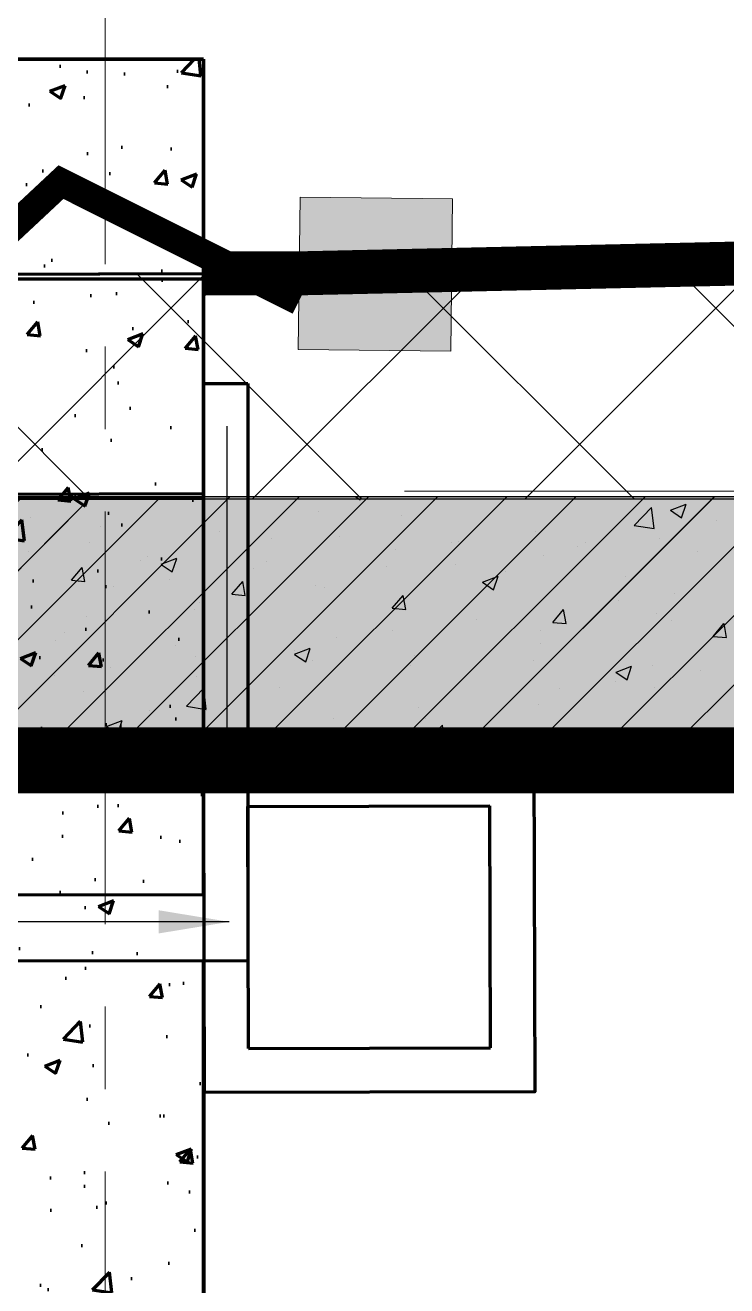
# Model space of a CAD drawing. Header units: millimetres. Extents: x -346728 to 1320345, y -537202 to -385966.
# Drawn here: x 381209 to 384395, y -413728 to -407998 of the extents above; entities that cross this region are included whole.
import ezdxf
from ezdxf.xclip import XClip

# ---------------------------------------------------------------- set-up
doc = ezdxf.new("R2010")
doc.units = ezdxf.units.MM
doc.header["$LTSCALE"] = 100
doc.header["$XCLIPFRAME"] = 2
for name, pattern in [('DASHED2', [0.375, 0.25, -0.125]), ('HIDDEN', [9.525, 6.35, -3.175]), ('X1326_GLB$0$CENTER', [2, 1.25, -0.25, 0.25, -0.25])]:
    doc.linetypes.add(name, pattern=pattern)
for name, color, linetype, lineweight in [('0 T KY HIEU', 7, 'Continuous', 9), ('0 T TEXT', 7, 'Continuous', 13), ('L.DUONG', 234, 'Continuous', 15), ('X1326_GLB$0$A-tim', 8, 'X1326_GLB$0$CENTER', 9)]:
    doc.layers.add(name, color=color, linetype=linetype, lineweight=lineweight)
for name, color, linetype in [('DM', 8, 'Continuous'), ('hach', 253, 'Continuous'), ('W2', 4, 'Continuous'), ('XR_1326_csPL$0$hach', 253, 'Continuous'), ('XR_1326_csPL$0$SY', 1, 'Continuous'), ('XR_1326_csPL$0$W2', 4, 'Continuous')]:
    doc.layers.add(name, color=color, linetype=linetype)
doc.styles.add('TOAN - FONT ARIAL', font='Arial_1.ttf', dxfattribs={"width": 0.8})
doc.linetypes.add('FENCELINE2', pattern='A,0.25,-0.1,[132,ltypeshp.shx,S=0.1,R=0,X=-0.1,Y=0],-0.1,1', length=1.45)
doc.dimstyles.new('X1326_GLB$0$200', dxfattribs={"dimscale": 400, "dimtxt": 2, "dimasz": 0.8, "dimexe": 1, "dimexo": 1, "dimgap": 0.5, "dimtad": 1, "dimdec": 0, "dimzin": 0, "dimdsep": 46, "dimtxsty": 'TOAN - FONT ARIAL', "dimblk": 'ARCHTICK', "dimcen": 0.8, "dimdle": 1, "dimclrd": 7, "dimclre": 7, "dimclrt": 7, "dimadec": 0, "dimazin": 0, "dimtfac": 1, "dimtdec": 0, "dimtix": 1, "dimtmove": 2, "dimatfit": 3, "dimfxl": 1, "dimtolj": 1, "dimtzin": 0, "dimarcsym": 0})

# ---------------------------------------------------------------- blocks, each defined once
blk = doc.blocks.new('LVL-KHUNGTEN')
blk.add_lwpolyline([(61072.9, 41092.8), (119123.5, 41092.8), (119123.5, 61.9), (61072.9, 61.9)], close=True)
blk = doc.blocks.new('mb duong hh')
at = {"layer": '0 T TEXT', "color": 8, "linetype": 'DASHED2', "ltscale": 300}
blk.add_lwpolyline([(75940.4, 34596), (80501.3, 41668.4), (80490.6, 88860.9), (75484.3, 93867.7), (-20031.1, 93859.7), (-33609.9, 75885.4), (-26182.1, 55954.7), (-6300, 2611.9), (0, 0)], close=True, dxfattribs=at)
blk = doc.blocks.new('_ArchTick')
at = {"color": 0, "linetype": 'ByBlock', "const_width": 0.15}
blk.add_lwpolyline([(-0.5, -0.5), (0.5, 0.5)], dxfattribs=at)
blk = doc.blocks.new('T GATE')
at = {"layer": '0 T KY HIEU', "linetype": 'Continuous', "true_color": 0xff0505}
blk.add_hatch(color=1, dxfattribs=at).paths.add_polyline_path([(4544.6, -272.3), (4000, -272.3), (4000, 272.3), (4544.6, 272.3)])
at = {"layer": '0 T KY HIEU', "color": 1, "linetype": 'Continuous', "true_color": 0xff0505, "const_width": 100}
blk.add_lwpolyline([(4000, 100), (3145.9, -316.2), (2591.7, 214.2), (2037.6, -316.2), (1483.4, 214.2), (929.3, -316.2)], dxfattribs=at)
at = {"layer": '0 T KY HIEU', "color": 1, "linetype": 'Continuous', "true_color": 0xff0505}
for points in [[(4544.6, -272.3), (4000, -272.3), (4000, 272.3), (4544.6, 272.3)], [(4000, 272.3), (4544.6, 272.3), (4544.6, -272.3), (4000, -272.3)]]:
    blk.add_lwpolyline(points, close=True, dxfattribs=at)
blk = doc.blocks.new('MB HANG RAO TAM')
h = blk.add_hatch()
h.set_pattern_fill('ANSI37', color=8, scale=7000, style=0)
h.set_pattern_definition([(45, (527887.4, 631399.9), (-618.7184, 618.7184), []), (135, (527887.4, 631399.9), (-618.7184, -618.7184), [])])
h.paths.add_polyline_path([(89794.4, 74797.3), (94796.1, 69797.5), (94804.4, 22611.4), (90245.7, 15544.4), (52522.9, -1634.2), (34323.7, -9922), (14325.3, -19029.1), (8025.5, -16417.2), (-19266.6, 56832.4), (-5687.5, 74797.3), (41806.4, 74797.3), (65796.9, 74797.3)], flags=16)
h.paths.add_polyline_path([(-17292.9, 40146.4), (-15159.6, 40937.9), (-12777.2, 34516.3), (-15127.1, 33730), (-10493, 20001.4), (4783.5, -19372.9), (12547.7, -21453), (91489.9, 14752.5), (95487.5, 20873.6), (95619.7, 46027.1), (95769.8, 74597), (91824.5, 78101.1), (52350.1, 76925.8), (14008, 75822.4), (-9258.6, 75871.1), (-23843.7, 71026.8), (-24251.1, 60760)])
at = {"layer": 'XR_1326_csPL$0$SY', "lineweight": 100}
h = blk.add_hatch(dxfattribs=at)
h.set_pattern_fill('AR-CONC', color=256, scale=100, style=0)
h.set_pattern_definition([(50, (-45059.7, 631401.8), (717.2602, -62.75213), [75, -825]), (355, (-45059.7, 631401.8), (-138.7513, 752.1921), [60, -660]), (100.4514, (-44999.9, 631396.56), (578.5094, 689.4395), [63.7402, -701.1421]), (46.1842, (-45059.7, 631601.8), (1067.241, -165.519), [112.5, -1237.5]), (96.6356, (-44970.8, 631588), (934.6627, 974.1179), [95.6103, -1051.713]), (351.1842, (-45059.7, 631601.8), (934.662, 974.1186), [90, -990]), (21, (-44959.7, 631551.8), (596.90705, -402.6189), [75, -825]), (326, (-44959.7, 631551.8), (243.3153, 725.15), [60, -660]), (71.4514, (-44909.95, 631518.24), (840.2226, 322.5305), [63.7402, -701.1421]), (37.5, (-45059.7, 631401.8), (12.15986, 332.89385), [0, -652, 0, -670, 0, -662.5]), (7.5, (-45059.7, 631401.8), (263.06954, 394.41171), [0, -382, 0, -637, 0, -252.5]), (327.5, (-45282.7, 631401.8), (533.82244, -22.55487), [0, -250, 0, -780, 0, -1035]), (317.5, (-45382.7, 631401.8), (583.18617, 100.105), [0, -325, 0, -518, 0, -735])])
h.paths.add_polyline_path([(6898.1, 73599.7), (6898.1, 71397.3), (12898.1, 71397.3), (12893, 73597.3)], flags=16)
h.paths.add_polyline_path([(13898.1, 76796.8), (13898.9, 69398.2), (5898.1, 69397.3), (5898.1, 76796.8)])
h.paths.add_polyline_path([(12898.1, 75796.9), (12898.1, 74396.8), (6898.1, 74396.8), (6898.1, 75796.8)], flags=16)
at = {"color": 3, "lineweight": 100}
for p, q in [((13897.7, 75796.8, 0), (5898.1, 75796.8, 0)), ((13898.1, 74799.7, -1666.9), (5898.1, 74799.7, -1666.9))]:
    blk.add_line(p, q, dxfattribs=at)
at = {"layer": 'L.DUONG', "color": 94, "linetype": 'FENCELINE2', "ltscale": 25, "const_width": 200, "elevation": 7850}
blk.add_lwpolyline([(13898.1, 75822.4), (14369.2, 75823.9), (20809.2, 75968.2), (32496.9, 76334.6), (48850.1, 76821.5), (75776, 77623.3), (91824.5, 78101.1), (95769.8, 74597), (95712.3, 63657.2), (95684.4, 58344.2), (95610.3, 44234.7), (95552.7, 33268.3), (95487.5, 20873.6), (91489.9, 14752.5), (75805.5, 7559.1), (49624.1, -4448.6), (26631.5, -14994), (12547.7, -21453), (4783.5, -19372.9), (0, -7161.4), (-6626.1, 9890.5)], dxfattribs=at)
at = {"layer": 'XR_1326_csPL$0$SY', "lineweight": 100}
for p, q in [((13898.1, 76796.8, 0), (5898.1, 76796.8, 0)), ((13898.1, 74797.8, -1666.9), (13898.1, 76796.8, -1666.9)), ((5898.1, 75796.8, -1666.9), (13898.1, 75822.4, 7850)), ((13898.1, 72999.7, 4401.2), (13898.1, 75822.4, 7850)), ((13898.1, 75822.4, 0), (14117.8, 75822.4, 0)), ((13898.1, 75322.4, 0), (14098.1, 75322.4, 0)), ((5901.3, 74796.8, -1666.9), (13901.3, 74822.4, 7850)), ((12898.1, 73597.3, 0), (13898.1, 73599.7, -218.5)), ((12898.1, 73597.3, 0), (13898.1, 73599.7, 0)), ((14098.6, 73400.1, -131.9), (15198.6, 73402.8, 344.3)), ((14101.2, 72300.1, 3.7), (14098.6, 73400.1, 1226.1)), ((15201.2, 72302.8, 3.7), (15198.6, 73402.8, 1226.1)), ((12899.5, 72997.3, -651.5), (13899.5, 72999.7, -218.5)), ((14098.1, 73000.1, -132.6), (14099.6, 73000.1, -131.9)), ((12900.3, 72697.3, -651.5), (14100.3, 72700.1, -131.9)), ((13898.1, 69397.3, 0), (13898.1, 72699.7, 4034.7)), ((14101.2, 72300.1, -131.9), (15201.2, 72302.8, 344.3))]:
    blk.add_line(p, q, dxfattribs=at)
at = {"layer": 'XR_1326_csPL$0$SY', "lineweight": 100, "elevation": -1666.9}
blk.add_lwpolyline([(13898.1, 76796.8), (13898.9, 69398.2), (5898.1, 69397.3), (5898.1, 76796.8)], close=True, dxfattribs=at)
at = {"layer": 'XR_1326_csPL$0$SY', "lineweight": 100}
for points, elevation in [([(5898.1, 75796.8), (13898.1, 75822.4), (13898.1, 72999.7)], 0), ([(13898.1, 72699.7), (13898.1, 69398.2), (5898.1, 69397.3), (5898.1, 75796.8)], 0), ([(14098.1, 75322.4), (14098.1, 72700.1)], 0), ([(13899.5, 72999.7), (13898.1, 73599.7), (15398.1, 73603.2), (15401.7, 72103.2), (13901.7, 72099.7), (13900.3, 72699.7)], -218.5)]:
    blk.add_lwpolyline(points, dxfattribs=dict(at, elevation=elevation))
at = {"layer": 'XR_1326_csPL$0$W2'}
blk.add_line((13898.1, 75822.4, 4250.4), (13898.1, 74797.3, 0), dxfattribs=at)
at = {"layer": 'XR_1326_csPL$0$W2', "color": 7, "ltscale": 0.5, "elevation": 0}
blk.add_lwpolyline([(8025.5, -16417.2), (14325.3, -19029.1), (90245.7, 15544.4), (94804.4, 22611.4), (94796.1, 69797.5), (89794.4, 74797.3), (-5687.5, 74797.3), (-19266.6, 56832.4)], close=True, dxfattribs=at)
at = {"layer": '0 T KY HIEU', "color": 1, "extrusion": (-0.005274, -4.61231e-05, 0.999986), "xscale": -1.272019316586716, "yscale": 1.272019516265732, "zscale": 1.272019153983024, "rotation": 179.3651580579428}
blk.add_blockref('T GATE', (9273.3, 75880.4, 5487.8), dxfattribs=at)
at = {"layer": 'XR_1326_csPL$0$SY', "lineweight": 100}
for points in [[(14004.6, 73599.7, 0), (14004.6, 75128.4, 0)], [(14014.4, 72875.2, -2471.8), (12898.1, 72875.2, -2471.8)]]:
    blk.add_leader(points, dimstyle='X1326_GLB$0$200', override={"dimgap": 1, "dimtad": 0}, dxfattribs=at)

msp = doc.modelspace()

# ---------------------------------------------------------------- hatches: boundary and pattern name
at = {"layer": 'hach'}
h = msp.add_hatch(dxfattribs=at)
h.set_pattern_fill('ANSI31', color=256, scale=70)
h.set_pattern_definition([(45, (342151.22, -508591.22), (-157.15448, 157.15448), [])])
h.paths.add_polyline_path([(362433.4, -410142.2), (348853.9, -428107.5), (376146.7, -501359), (382446.8, -503970.9), (458369.1, -469396.6), (462927.9, -462329.4), (462919.8, -415142.7), (457917.8, -410142.2)])
h.paths.add_polyline_path([(363030.6, -411342.2), (350208.3, -428305.7), (377088.8, -500450.6), (382424.3, -502662.6), (457551.5, -468450.4), (461727.8, -461976.1), (461719.7, -415639.4), (457420.9, -411342.2)], flags=16)
h = msp.add_hatch(dxfattribs=at)
h.set_pattern_fill('AR-CONC', color=256, scale=4)
h.set_pattern_definition([(50, (342151.2, -508591.2), (728.7387, -63.7563), [76.2, -838.2]), (355, (342151.2, -508591.2), (-140.9737, 764.2274), [60.96, -670.5623]), (100.45144, (342211.95, -508596.54), (587.765, 700.471), [64.76, -712.361]), (46.1842, (342151.2, -508388), (1084.316, -168.1693), [114.3, -1257.3]), (96.63556, (342241.6, -508402), (949.6165, 989.7045), [97.14, -1068.5424]), (351.18415, (342151.2, -508388), (949.6165, 989.7045), [91.44, -1005.839]), (21, (342252.8, -508438.8), (606.4576, -409.0608), [76.2, -838.2]), (326, (342252.8, -508438.8), (247.208, 736.752), [60.96, -670.56]), (71.45144, (342303.36, -508472.9), (853.6657, 327.691), [64.76, -712.3598]), (37.5, (342151.22, -508591.22), (12.3544, 338.22016), [0, -662.432, 0, -680.72, 0, -673.1]), (7.5, (342151.22, -508591.22), (267.27865, 400.7223), [0, -388.112, 0, -647.192, 0, -256.54]), (327.5, (341924.65, -508591.22), (542.3624, -22.91498), [0, -254, 0, -792.48, 0, -1051.56]), (317.5, (341823.05, -508591.2), (592.5167, 101.706), [0, -330.2, 0, -526.288, 0, -746.76])])
h.paths.add_polyline_path([(362433.4, -410142.2), (348853.9, -428107.5), (376146.7, -501359), (382446.8, -503970.9), (458369.1, -469396.6), (462927.9, -462329.4), (462919.8, -415142.7), (457917.8, -410142.2)])
h.paths.add_polyline_path([(363030.6, -411342.2), (350208.3, -428305.7), (377088.8, -500450.6), (382424.3, -502662.6), (457551.5, -468450.4), (461727.8, -461976.1), (461719.7, -415639.4), (457420.9, -411342.2)], flags=16)

# ---------------------------------------------------------------- linework, layer by layer
at = {"layer": 'W2', "ltscale": 0.5, "elevation": -1404.9}
for points in [[(362433.4, -410142.2), (348853.9, -428107.5), (376146.7, -501359), (382446.8, -503970.9), (458369.1, -469396.6), (462927.9, -462329.4), (462919.6, -415142.1), (457917.8, -410142.2)], [(363030.6, -411342.2), (350208.3, -428305.7), (377088.8, -500450.6), (382424.3, -502662.6), (457551.5, -468450.4), (461727.8, -461976.1), (461719.7, -415639.4), (457420.9, -411342.2)]]:
    msp.add_lwpolyline(points, close=True, dxfattribs=at)
at = {"layer": 'X1326_GLB$0$A-tim', "ltscale": 15}
msp.add_line((381571.3, -398208.6, -1404.9), (381571.3, -512162.7, -1404.9), dxfattribs=at)
at = {"layer": 'XR_1326_csPL$0$hach', "color": 250}
for p, q in [((380310.2, -411342.2, -1404.9), (381510.2, -410142.2, -1404.9)), ((380624.5, -411342.2, -1404.9), (381824.5, -410142.2, -1404.9)), ((380938.8, -411342.2, -1404.9), (382138.8, -410142.2, -1404.9)), ((381253.1, -411342.2, -1404.9), (382453.1, -410142.2, -1404.9)), ((381567.4, -411342.2, -1404.9), (382767.4, -410142.2, -1404.9)), ((381875.5, -410150.2, -1404.9), (381875.5, -410150.2, -1404.9)), ((381881.7, -411342.2, -1404.9), (383081.7, -410142.2, -1404.9)), ((382196.1, -411342.2, -1404.9), (383396.1, -410142.2, -1404.9)), ((382510.4, -411342.2, -1404.9), (383710.4, -410142.2, -1404.9)), ((382710.8, -410142.2, -1404.9), (382729.9, -410155, -1404.9)), ((382729.9, -410155, -1404.9), (382734.2, -410142.2, -1404.9)), ((382824.7, -411342.2, -1404.9), (384024.7, -410142.2, -1404.9)), ((383139, -411342.2, -1404.9), (384339, -410142.2, -1404.9)), ((383453.3, -411342.2, -1404.9), (384653.3, -410142.2, -1404.9)), ((383767.6, -411342.2, -1404.9), (384967.6, -410142.2, -1404.9)), ((384081.9, -411342.2, -1404.9), (385281.9, -410142.2, -1404.9)), ((382540.3, -410207.9, -1404.9), (382540.3, -410207.9, -1404.9)), ((382919.4, -410228.4, -1404.9), (382919.4, -410228.4, -1404.9)), ((383974.7, -410272.1, -1404.9), (384053.8, -410189.6, -1404.9)), ((384065.1, -410286.1, -1404.9), (384053.8, -410189.6, -1404.9)), ((384139.4, -410202.3, -1404.9), (384190, -410236.4, -1404.9)), ((384139.5, -410202.2, -1404.9), (384210.6, -410174.9, -1404.9)), ((384169.8, -410213.6, -1404.9), (384169.8, -410213.6, -1404.9)), ((384190, -410236.4, -1404.9), (384210.6, -410175, -1404.9)), ((381233.9, -410234.6, -1404.9), (381233.9, -410234.6, -1404.9)), ((381549.9, -410276.4, -1404.9), (381549.9, -410276.4, -1404.9)), ((382012.6, -410284, -1404.9), (382012.6, -410284, -1404.9)), ((383974.7, -410272.2, -1404.9), (384065, -410286.2, -1404.9)), ((384347.8, -410248.1, -1404.9), (384347.8, -410248.1, -1404.9)), ((382092.3, -410299.3, -1404.9), (382092.3, -410299.3, -1404.9)), ((382326.8, -410330.1, -1404.9), (382326.8, -410330.1, -1404.9)), ((382634.6, -410322.3, -1404.9), (382634.6, -410322.3, -1404.9)), ((383528.2, -410298.1, -1404.9), (383528.2, -410298.1, -1404.9)), ((384090.5, -410333.3, -1404.9), (384090.5, -410333.3, -1404.9)), ((381221.8, -410390, -1404.9), (381221.8, -410390, -1404.9)), ((381499.4, -410349.1, -1404.9), (381499.4, -410349.1, -1404.9)), ((382889, -410382.3, -1404.9), (382889, -410382.3, -1404.9)), ((383143.4, -410348.8, -1404.9), (383143.4, -410348.8, -1404.9)), ((383177, -410345.2, -1404.9), (383177, -410345.2, -1404.9)), ((383719.3, -410368.1, -1404.9), (383719.3, -410368.1, -1404.9)), ((383755.3, -410349.8, -1404.9), (383755.3, -410349.8, -1404.9)), ((384261.7, -410391, -1404.9), (384261.7, -410391, -1404.9)), ((381734.3, -410431.8, -1404.9), (381734.3, -410431.8, -1404.9)), ((381764.1, -410412.9, -1404.9), (381764.1, -410412.9, -1404.9)), ((381825.7, -410448.5, -1404.9), (381896.8, -410421.2, -1404.9)), ((381825.7, -410448.6, -1404.9), (381876.2, -410482.7, -1404.9)), ((381876.2, -410482.7, -1404.9), (381896.8, -410421.3, -1404.9)), ((382306.5, -410435.8, -1404.9), (382306.5, -410435.8, -1404.9)), ((382848.8, -410458.7, -1404.9), (382848.8, -410458.7, -1404.9)), ((383162.8, -410451.5, -1404.9), (383162.8, -410451.5, -1404.9)), ((383562.8, -410409.5, -1404.9), (383562.8, -410409.5, -1404.9)), ((381418.9, -410521, -1404.9), (381467.8, -410462.7, -1404.9)), ((381479.7, -410526.3, -1404.9), (381468, -410462.6, -1404.9)), ((382247.4, -410466.7, -1404.9), (382247.4, -410466.7, -1404.9)), ((383049.6, -410474.5, -1404.9), (383049.6, -410474.5, -1404.9)), ((383285.8, -410529.9, -1404.9), (383357, -410502.6, -1404.9)), ((383336.3, -410564.1, -1404.9), (383356.9, -410502.7, -1404.9)), ((383391.2, -410481.7, -1404.9), (383391.2, -410481.7, -1404.9)), ((383933.6, -410504.6, -1404.9), (383933.6, -410504.6, -1404.9)), ((381418.9, -410521, -1404.9), (381479.6, -410526.3, -1404.9)), ((381608.2, -410550.9, -1404.9), (381608.2, -410550.9, -1404.9)), ((381862.6, -410517.4, -1404.9), (381862.6, -410517.4, -1404.9)), ((382147.6, -410584.8, -1404.9), (382196.6, -410526.4, -1404.9)), ((382208.5, -410590.1, -1404.9), (382196.7, -410526.4, -1404.9)), ((382527.9, -410546.1, -1404.9), (382527.9, -410546.1, -1404.9)), ((382570.3, -410553.2, -1404.9), (382570.3, -410553.2, -1404.9)), ((383285.8, -410530, -1404.9), (383336.3, -410564.1, -1404.9)), ((382000.2, -410622.2, -1404.9), (382000.2, -410622.2, -1404.9)), ((382147.6, -410584.8, -1404.9), (382208.3, -410590.1, -1404.9)), ((382876.3, -410648.5, -1404.9), (382925.3, -410590.2, -1404.9)), ((382937.2, -410653.8, -1404.9), (382925.4, -410590.2, -1404.9)), ((383902.5, -410614.4, -1404.9), (383902.5, -410614.4, -1404.9)), ((384156.9, -410580.9, -1404.9), (384156.9, -410580.9, -1404.9)), ((381487, -410687.3, -1404.9), (381487, -410687.3, -1404.9)), ((381977.8, -410654.9, -1404.9), (381977.8, -410654.9, -1404.9)), ((382876.3, -410648.5, -1404.9), (382937.1, -410653.9, -1404.9)), ((383605.1, -410712.3, -1404.9), (383654.1, -410653.9, -1404.9)), ((383665.9, -410717.6, -1404.9), (383654.2, -410653.9, -1404.9)), ((384078.1, -410671.5, -1404.9), (384078.1, -410671.5, -1404.9)), ((383260.9, -410698.8, -1404.9), (383260.9, -410698.8, -1404.9)), ((383605.1, -410712.3, -1404.9), (383665.8, -410717.6, -1404.9)), ((384143.3, -410705.3, -1404.9), (384143.3, -410705.3, -1404.9)), ((384333.8, -410776.1, -1404.9), (384382.8, -410717.7, -1404.9)), ((384394.7, -410781.4, -1404.9), (384382.9, -410717.7, -1404.9)), ((381347.8, -410792.9, -1404.9), (381347.8, -410792.9, -1404.9)), ((381385.3, -410756.6, -1404.9), (381385.3, -410756.6, -1404.9)), ((382621.7, -410783, -1404.9), (382621.7, -410783, -1404.9)), ((382876.1, -410749.5, -1404.9), (382876.1, -410749.5, -1404.9)), ((383550.4, -410747.7, -1404.9), (383550.4, -410747.7, -1404.9)), ((384333.8, -410776.1, -1404.9), (384394.6, -410781.4, -1404.9)), ((381890.1, -410815.8, -1404.9), (381890.1, -410815.8, -1404.9)), ((382432.1, -410857.7, -1404.9), (382482.7, -410891.8, -1404.9)), ((382432.2, -410857.6, -1404.9), (382503.3, -410830.3, -1404.9)), ((382432.5, -410838.7, -1404.9), (382432.5, -410838.7, -1404.9)), ((382482.7, -410891.8, -1404.9), (382503.3, -410830.4, -1404.9)), ((383037.2, -410812.8, -1404.9), (383037.2, -410812.8, -1404.9)), ((383550.8, -410807.1, -1404.9), (383550.8, -410807.1, -1404.9)), ((381980.1, -410867.5, -1404.9), (381980.1, -410867.5, -1404.9)), ((382515.6, -410884.3, -1404.9), (382515.6, -410884.3, -1404.9)), ((382958.3, -410908.8, -1404.9), (382958.3, -410908.8, -1404.9)), ((382974.8, -410861.6, -1404.9), (382974.8, -410861.6, -1404.9)), ((383517.2, -410884.5, -1404.9), (383517.2, -410884.5, -1404.9)), ((383892.3, -410939, -1404.9), (383963.4, -410911.7, -1404.9)), ((383942.8, -410973.1, -1404.9), (383963.4, -410911.7, -1404.9)), ((384059.6, -410907.5, -1404.9), (384059.6, -410907.5, -1404.9)), ((381340.9, -410951.6, -1404.9), (381340.9, -410951.6, -1404.9)), ((381595.3, -410918.1, -1404.9), (381595.3, -410918.1, -1404.9)), ((381987.9, -410960.5, -1404.9), (381987.9, -410960.5, -1404.9)), ((383892.2, -410939, -1404.9), (383942.8, -410973.1, -1404.9)), ((384274.4, -410930.9, -1404.9), (384274.4, -410930.9, -1404.9)), ((381474.7, -411025.5, -1404.9), (381474.7, -411025.5, -1404.9)), ((381940.7, -411093.6, -1404.9), (382019.9, -411011.2, -1404.9)), ((382031.1, -411107.6, -1404.9), (382019.9, -411011.2, -1404.9)), ((382365.8, -411010.5, -1404.9), (382365.8, -411010.5, -1404.9)), ((383635.3, -411015.1, -1404.9), (383635.3, -411015.1, -1404.9)), ((383889.6, -410981.6, -1404.9), (383889.6, -410981.6, -1404.9)), ((384065.7, -411009.8, -1404.9), (384065.7, -411009.8, -1404.9)), ((383538.1, -411085.9, -1404.9), (383538.1, -411085.9, -1404.9)), ((381773.3, -411112.2, -1404.9), (381773.3, -411112.2, -1404.9)), ((381940.8, -411093.7, -1404.9), (382031.1, -411107.7, -1404.9)), ((382993.6, -411099.6, -1404.9), (382993.6, -411099.6, -1404.9)), ((381578.5, -411185.3, -1404.9), (381649.6, -411158, -1404.9)), ((381578.5, -411185.4, -1404.9), (381629, -411219.5, -1404.9)), ((381629, -411219.5, -1404.9), (381649.6, -411158.1, -1404.9)), ((382354.5, -411183.7, -1404.9), (382354.5, -411183.7, -1404.9)), ((382608.8, -411150.2, -1404.9), (382608.8, -411150.2, -1404.9)), ((383024.9, -411151, -1404.9), (383024.9, -411151, -1404.9)), ((383025, -411261.8, -1404.9), (383104.2, -411179.3, -1404.9)), ((383115.4, -411275.8, -1404.9), (383104.2, -411179.3, -1404.9)), ((381559.8, -411285.3, -1404.9), (381608.8, -411226.9, -1404.9)), ((381620.7, -411290.6, -1404.9), (381608.9, -411226.9, -1404.9)), ((382503.2, -411222.5, -1404.9), (382503.2, -411222.5, -1404.9)), ((383038.6, -411266.7, -1404.9), (383109.7, -411239.3, -1404.9)), ((383089.1, -411300.8, -1404.9), (383109.7, -411239.4, -1404.9)), ((381559.8, -411285.3, -1404.9), (381620.6, -411290.6, -1404.9)), ((381712.8, -411268.2, -1404.9), (381712.8, -411268.2, -1404.9)), ((381975.5, -411298.7, -1404.9), (381975.5, -411298.7, -1404.9)), ((382294.3, -411342.2, -1404.9), (382337.6, -411290.6, -1404.9)), ((382347.2, -411342.2, -1404.9), (382337.7, -411290.6, -1404.9)), ((383025.1, -411261.9, -1404.9), (383115.4, -411275.9, -1404.9)), ((383038.6, -411266.7, -1404.9), (383089.1, -411300.8, -1404.9)), ((384101.4, -411311.6, -1404.9), (384101.4, -411311.6, -1404.9)), ((381328, -411318.8, -1404.9), (381328, -411318.8, -1404.9)), ((381692.3, -411335, -1404.9), (381692.3, -411335, -1404.9)), ((384007.1, -411331.7, -1404.9), (384007.1, -411331.7, -1404.9))]:
    msp.add_line(p, q, dxfattribs=at)
at = {"layer": 'XR_1326_csPL$0$W2', "color": 7, "ltscale": 0.5}
for p, q in [((457917.8, -410142.2, -1404.9), (362433.4, -410142.2, -1404.9)), ((457420.9, -411342.2, -1404.9), (363030.6, -411342.2, -1404.9))]:
    msp.add_line(p, q, dxfattribs=at)

# ---------------------------------------------------------------- block references
at = {"extrusion": (0.00597, -2.28885e-18, 0.999982), "xscale": 3.385207865094198, "yscale": 3.385207865094198, "zscale": 3.385207865094198}
msp.add_blockref('LVL-KHUNGTEN', (112985.2, -525073.6, 1027.7), dxfattribs=at)
ref = msp.add_blockref('mb duong hh', (382446.7, -503978, 0))
XClip(ref).set_block_clipping_path([(-58962.6888090824, -15358.4345334051), (108047.3313388755, 114603.0144500207)])

# ---------------------------------------------------------------- next in the draw order: block references
msp.add_blockref('MB HANG RAO TAM', (368121.2, -484948.9, 0))

# ---------------------------------------------------------------- next in the draw order: linework, layer by layer
at = {"layer": 'DM', "color": 7, "linetype": 'HIDDEN', "const_width": 300, "elevation": -1404.9}
msp.add_lwpolyline([(402699.2, -411339.8), (363030.2, -411339.8), (350208, -428303.3), (357811, -448709.2), (402699.2, -448789.1)], close=True, dxfattribs=at)

doc.saveas('drawing.dxf')
